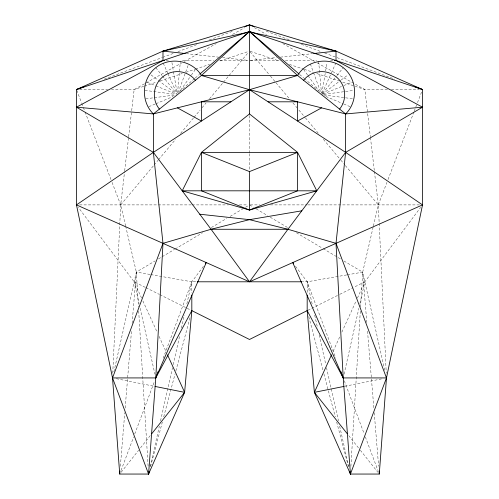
<?xml version="1.0" encoding="UTF-8"?>
<svg xmlns="http://www.w3.org/2000/svg" width="499" height="499" viewBox="0 0 499 499"><rect width="100%" height="100%" fill="white"/><g stroke="black" fill="none" stroke-linecap="round" stroke-linejoin="round"><path stroke-width="0.37" stroke-dasharray="2.5 1.87" d="M112.743 373.271L120.689 204.896L124.575 171.606M350.903 466.284L360.322 310.971M360.559 307.085L362.679 272.142L373.215 226.808M120.371 466.278L124.775 412.673M125.162 408.014L131.487 331.099M132.123 323.327L136.339 272.055L125.792 226.777M177.544 93.138L180.364 61.321M124.663 170.833L128.549 137.543M128.642 136.77L134.15 89.546L181.648 62.949M321.855 93.163L325.498 71.775M325.629 71.008L327.063 62.606M113.884 371.874L136.339 272.055L155.089 260.927M150.28 466.453L159.337 426.177M160.535 420.857L172.504 367.663M173.19 364.626L179.858 334.991M181.393 328.149L184.299 315.231M186.869 303.835L191.822 281.798L203.455 266.291M344.073 374.138L358.893 308.288M359.91 303.748L364.85 281.798L420.663 207.378M373.389 226.053L378.311 204.896L386.931 182.409M150.561 466.521L162.325 422.092M163.716 416.815L175.08 373.894M175.879 370.882L190.231 316.659M178.205 92.502L185.428 72.748M185.697 72.018L188.634 63.972M121.095 470.407L133.657 436.912M134.749 433.999L154.684 380.837M163.148 358.263L191.822 281.798L196.5 281.798M388.041 179.503L413.908 112.038M414.182 111.308L417.245 103.33M417.52 102.607L422.248 90.269M322.223 93.294L331.018 73.727M331.336 73.029L335.733 63.248M333.145 351.246L339.944 336.363M341.884 332.109L356.118 300.928M357.409 298.096L364.85 281.798L353.735 287.355M180.557 90.275L190.905 75.754M191.354 75.124L195.402 69.448M121.182 472.222L138.616 450.273M140.55 447.828L150.236 435.633M322.554 93.494L336.488 76.079M336.968 75.48L343.212 67.671M125.617 226.028L120.689 204.896L153.642 165.556M154.141 164.957L158.133 160.185M158.632 159.593L175.611 139.321M180.601 133.364L193.581 117.864M194.08 117.265L200.074 110.111M202.07 107.728L206.062 102.962M209.561 98.79L223.041 82.691M223.54 82.098L228.53 76.135M229.029 75.536L248.502 52.289M179.322 91.666L194.654 78.518M195.246 78.012L199.375 74.476M322.204 94.236L340.592 80.433M341.204 79.977L347.94 74.919M158.439 258.937L174.507 249.4M175.174 249.007L202.631 232.715M211.333 227.55L226.733 218.406M230.083 216.423L242.807 208.869M245.483 207.285L248.159 205.694M184.362 61.427L216.254 43.569M232.534 34.45L244.753 27.607M307.871 310.291L339.139 294.653M339.838 294.304L353.036 287.705M148.821 106.705L155.251 104.004M155.969 103.705L173.116 96.494M323.028 94.105L343.1 85.853M343.817 85.56L351.701 82.316M104.216 79.191L161.894 57.659M162.624 57.385L174.301 53.025M177.956 51.659L197.666 44.299M209.349 39.939L232.709 31.219M143.762 86.339L134.15 89.546L111.545 89.546M144.498 86.096L156.33 82.154M160.029 80.919L182.21 73.528M185.909 72.293L194.785 69.336M195.521 69.087L209.574 64.408M219.922 60.953L248.022 51.59M344.74 386.27L382.683 378.685M346.711 274.918L307.178 281.798L302.5 281.798M347.472 274.787L362.679 272.142L385.122 371.88M323.913 94.386L354.028 90.356M145.739 98.808L175.087 94.997M250.273 60.435L276.533 57.572M280.401 57.154L312.842 53.618M166.105 60.516L168.444 60.516M182.472 60.516L213.647 60.516M219.884 60.516L247.941 60.516M250.28 60.516L279.116 60.516M285.353 60.516L316.528 60.516M330.556 60.516L332.895 60.516M79.591 89.546L107.647 89.546M387.455 89.546L364.85 89.546L355.238 86.339M391.353 89.546L419.409 89.546M79.578 204.896L191.304 204.896M192.078 204.896L228.548 204.896M239.414 204.896L247.947 204.896M250.273 204.896L259.586 204.896M270.452 204.896L306.922 204.896M307.696 204.896L419.422 204.896M186.158 53.618L218.599 57.154M222.467 57.572L247.953 60.348M323.913 94.997L353.261 98.808M144.972 90.356L175.087 94.386M150.024 274.456L136.339 272.055L138.46 307.016M150.785 274.587L191.822 281.798L191.822 292.707M116.317 378.685L154.26 386.27M250.242 51.341L279.078 60.953M289.426 64.408L303.479 69.087M304.215 69.336L313.091 72.293M316.79 73.528L338.971 80.919M342.67 82.154L354.502 86.096M266.291 31.219L289.651 39.939M301.334 44.299L321.044 51.659M324.699 53.025L336.376 57.385M337.106 57.659L394.784 79.191M147.299 82.316L155.183 85.56M155.9 85.853L175.972 94.105M325.884 96.494L343.031 103.705M343.749 104.004L350.179 106.705M145.265 287.355L134.15 281.798L78.337 207.378M145.964 287.705L159.162 294.304M159.861 294.653L191.129 310.291M254.247 27.607L266.466 34.45M282.746 43.569L314.638 61.427M317.352 62.949L364.85 89.546L370.358 136.77M249.5 204.896L253.517 207.285M256.199 208.875L267.583 215.643M270.258 217.233L287.673 227.575M296.381 232.752L322.497 248.265M323.165 248.664L340.58 259.012M343.93 261.002L362.679 272.142L366.89 323.396M151.06 74.919L157.796 79.977M158.408 80.433L176.796 94.236M299.625 74.476L303.754 78.012M304.346 78.518L319.678 91.666M249.999 51.69L269.971 75.536M270.47 76.135L275.46 82.098M275.959 82.691L289.439 98.79M292.938 102.962L296.93 107.728M298.926 110.111L304.92 117.265M305.419 117.864L318.399 133.364M323.389 139.321L340.368 159.593M340.867 160.185L344.859 164.957M345.358 165.556L378.311 204.896L386.257 373.271M155.788 67.671L162.032 75.48M162.512 76.079L176.446 93.494M348.764 435.633L358.45 447.828M360.384 450.273L377.818 472.222M295.545 266.291L307.178 281.798L335.852 358.263M303.598 69.448L307.646 75.124M308.095 75.754L318.443 90.275M141.591 298.096L134.15 281.798L139.09 303.748M142.882 300.928L157.116 332.109M159.056 336.363L165.855 351.246M163.267 63.248L167.664 73.029M167.982 73.727L176.777 93.294M76.752 90.269L81.48 102.607M81.755 103.33L84.818 111.308M85.092 112.038L110.959 179.503M112.069 182.409L120.689 204.896M344.316 380.837L364.251 433.999M365.343 436.912L377.905 470.407M310.366 63.972L313.303 72.018M313.572 72.748L320.795 92.502M308.769 316.659L323.121 370.882M323.92 373.894L335.284 416.815M336.675 422.092L348.439 466.521M312.131 303.835L307.178 281.798L307.178 292.707M314.701 315.231L317.607 328.149M319.142 334.991L325.81 364.626M326.496 367.663L338.465 420.857M339.663 426.177L348.72 466.453M140.107 308.288L154.927 374.138M171.937 62.606L173.371 71.008M173.502 71.775L177.145 93.163M370.451 137.543L374.337 170.833M374.425 171.606L378.311 204.896M318.636 61.321L321.456 93.138M367.526 331.161L373.845 408.039M374.231 412.698L378.629 466.284M138.691 310.896L148.097 466.278M249.5 115.568L249.5 152.856M249.5 153.63L249.5 169.941"/><path stroke-width="0.75" d="M191.822 295.046L191.822 310.634L184.618 392.345L148.565 474.05L119.729 474.05L112.518 377.924L76.472 204.896L76.472 89.546L162.986 51.098L249.5 24.95L336.014 51.098L422.528 89.546L422.528 204.896L386.482 377.924L379.271 474.05L350.435 474.05L350.529 472.497M301.795 210.815L249.5 219.66L211.052 229.272L162.986 243.35L112.518 377.924L148.565 474.05L155.775 377.924L162.986 243.35L153.374 152.37L153.374 113.922C140.506 101.434 141.691 78.748 155.788 67.671C169.685 56.35 192.084 60.173 201.44 75.468L249.5 89.695L345.626 113.922L422.528 107.191L336.014 60.516L334.455 60.516M119.729 474.05L119.985 470.944M148.471 472.497L148.565 474.05L149.082 471.773M148.565 474.05L149.164 471.792M191.429 312.143L191.822 310.634L249.5 339.476L307.178 310.634L307.178 295.046M158.233 371.368L155.775 377.924L112.518 377.924M349.836 471.792L350.435 474.05L343.225 377.924L307.178 310.634L314.382 392.345L350.435 474.05L386.482 377.924L336.014 243.35L345.626 152.37L345.626 113.922C358.494 101.434 357.309 78.748 343.212 67.671C329.315 56.35 306.916 60.173 297.56 75.468L249.5 89.695L153.374 113.922L76.472 107.198L162.986 60.516L164.545 60.516M347.31 433.806L314.382 392.345L331.529 354.789M249.5 113.922L297.56 152.37L316.79 190.818L249.5 210.042L182.21 190.818L201.44 152.37L249.5 113.922L249.5 24.95L253.879 26.584M191.822 310.634L155.775 377.924L206.243 262.574L205.314 263.815M422.528 107.191L345.626 152.37L287.948 229.272L249.5 281.798L76.472 204.896L153.374 152.37L249.5 89.695L345.626 152.37L422.528 204.896L249.5 281.798L211.052 229.272L153.374 152.37L76.472 107.198M151.69 433.806L184.618 392.345L167.471 354.789M153.374 113.922L201.44 75.468L249.5 31.487L422.528 89.546L415.224 86.82M199.962 73.964L249.5 31.487L299.038 73.964M248.14 25.711L249.5 24.95L250.86 25.711M321.593 107.865L297.56 121.032L297.56 101.808L268.075 101.808M201.44 152.37L249.5 171.594L297.56 152.37L297.56 190.818L249.5 210.042L201.44 190.818L201.44 152.37L297.56 152.37M83.776 86.82L76.472 89.546L249.5 31.487L297.56 75.468L345.626 113.922M245.121 26.584L249.5 24.95M162.986 60.516L162.986 51.098L249.5 31.874L336.014 51.098L336.014 60.516M314.382 392.345L343.979 386.426M313.615 53.536L336.014 51.098M201.44 75.468L297.56 75.468M230.925 101.808L201.44 101.808L201.44 121.032L177.407 107.865M182.21 190.818L316.79 190.818M211.052 229.272L287.948 229.272L336.014 243.35L343.225 377.924L386.482 377.924M197.28 281.798L301.72 281.798M162.986 51.098L185.385 53.536M199.756 214.208L249.5 219.66L287.948 229.272M155.021 386.426L184.618 392.345M293.686 263.815L292.757 262.574L343.225 377.924L340.767 371.368M307.178 310.634L307.571 312.143M349.918 471.773L350.435 474.05M379.015 470.944L379.271 474.05M249.5 171.594L249.5 210.042M159.381 109.113A23.085 23.085 0 0 1 162.986 76.665A23.085 23.085 0 0 1 195.433 80.27M303.567 80.27A23.085 23.085 0 0 1 336.014 76.665A23.085 23.085 0 0 1 339.619 109.113"/></g></svg>
